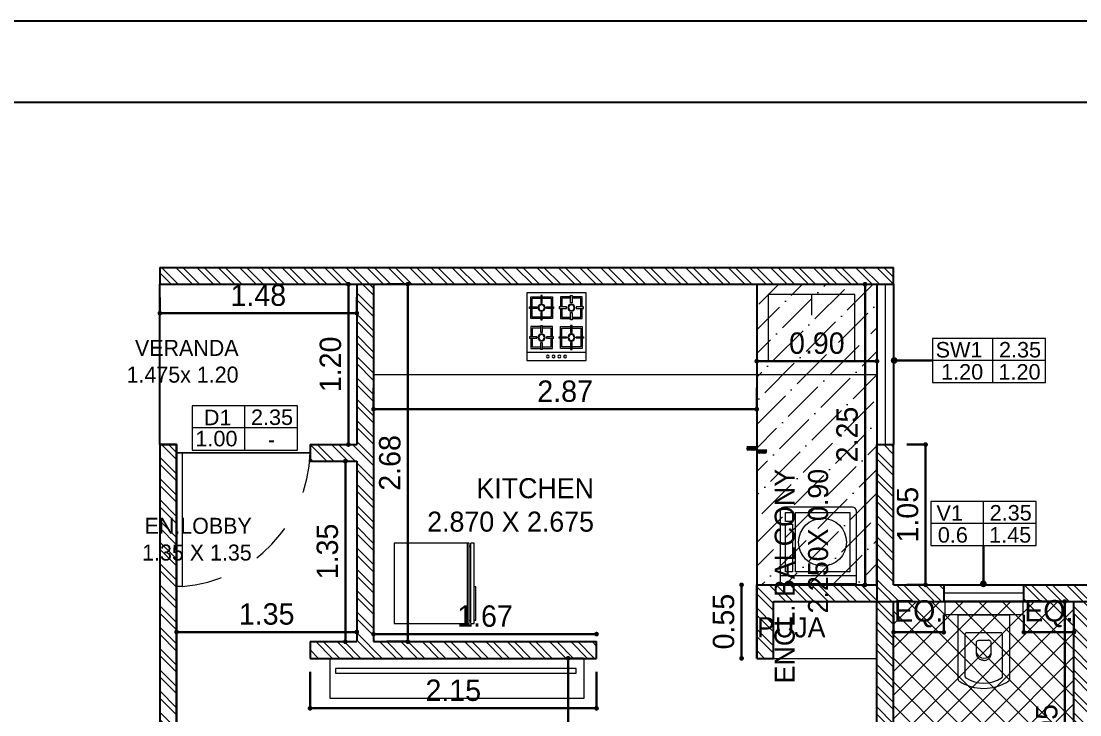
# Model space of a CAD drawing. Header units: metres. Extents: x 494 to 1845, y -666 to 1061.
# Drawn here: x 1821.77 to 1824.378, y 189.941 to 191.649 of the extents above; entities that cross this region are included whole.
import ezdxf

# ---------------------------------------------------------------- set-up
doc = ezdxf.new("R2010")
doc.units = ezdxf.units.M
doc.header["$MEASUREMENT"] = 0
doc.linetypes.add('1', pattern=[0])
doc.linetypes.add('DASHED2', pattern=[0.375, 0.25, -0.125])
doc.layers.get('Defpoints').update_dxf_attribs({"color": 12})
for name, color, linetype in [('A-AREA', 1, 'Continuous'), ('SHEET', 7, 'Continuous'), ('TILE DROP', 180, '1'), ('VDA-TEXT', 250, '1'), ('VDA-WALL BELOW', 8, 'Continuous')]:
    doc.layers.add(name, color=color, linetype=linetype)
for name, color, linetype, lineweight in [('A-Furniture', 8, 'Continuous', 13), ('A-Wall Hatch', 8, 'Continuous', 9), ('DIMENSION', 8, 'Continuous', 5), ('VDA-DOOR', 23, 'Continuous', 5), ('VDA-DW TAGS', 4, 'Continuous', 9), ('VDA-FURNITURE', 8, 'Continuous', 13), ('VDA-HATCH', 8, 'Continuous', 9), ('VDA-PLUMBING', 8, 'Continuous', 13), ('VDA-WALL', 250, 'Continuous', 25), ('VDA-WINDOW', 5, 'Continuous', 9)]:
    doc.layers.add(name, color=color, linetype=linetype, lineweight=lineweight)
doc.styles.add('arial', font='arial.ttf', dxfattribs={"height": 0.3})
doc.styles.add('RS', font='GOTHIC.TTF')
doc.dimstyles.new('SMALL-1', dxfattribs={"dimtxt": 0.16, "dimasz": 0.035, "dimexe": 0, "dimexo": 0.1, "dimgap": 0.05, "dimtad": 1, "dimzin": 0, "dimdsep": 46, "dimtxsty": 'RS', "dimblk": 'DOT', "dimcen": 2.5, "dimclrd": 256, "dimclre": 256, "dimclrt": 5, "dimadec": 0, "dimazin": 0, "dimtfac": 1, "dimtdec": 3, "dimtofl": 0, "dimtmove": 0, "dimatfit": 3, "dimfxl": 0, "dimtolj": 1, "dimtzin": 0, "dimarcsym": 0})
pattern_1 = [(135, (-4e-16, 0.375), (-0.00441942, -0.00441942), [])]

# ---------------------------------------------------------------- blocks, each defined once
blk = doc.blocks.new('zw$8B81')
at = {"layer": 'VDA-FURNITURE', "extrusion": (-2.11098e-05, -1.08635e-08, 1)}
for p, q in [((0.0125, 0.575), (0, 0.575)), ((0, 0.575), (0, 0.325)), ((0.0375, 0.6), (0.0125, 0.6)), ((0.0125, 0.6), (0.0125, 0)), ((0.0375, 0.6), (0.0375, 0)), ((0.05, 0.575), (0.0375, 0.575)), ((0.6125, 0.6), (0.05, 0.6)), ((0.05, 0.6), (0.05, 0)), ((0.0625, 0.6), (0.0625, 0)), ((0.6125, 0), (0.6125, 0.6)), ((0.0125, 0.325), (0, 0.325)), ((0.0125, 0), (0.0375, 0)), ((0.0375, 0.025), (0.05, 0.025)), ((0.05, 0), (0.6125, 0))]:
    blk.add_line(p, q, dxfattribs=at)
blk = doc.blocks.new('zw$80F')
at = {"layer": 'A-Furniture', "extrusion": (0.000170057, -4.78234e-05, 1)}
blk.add_line((0.0601, 0.4462, 0), (0.0601, 0), dxfattribs=at)
at = {"layer": 'A-Furniture', "extrusion": (0.000170057, -4.78234e-05, 1), "elevation": 0}
for points in [[(0.5062, 0), (0, 0), (0, 0.4462), (0.5062, 0.4462)], [(0.177, 0.4247), (0.1662, 0.4247), (0.1662, 0.3711), (0.177, 0.3711)], [(0.3893, 0.4247), (0.4, 0.4247), (0.4, 0.3711), (0.3893, 0.3711)], [(0.0815, 0.3293), (0.0815, 0.34), (0.1351, 0.34), (0.1351, 0.3293)], [(0.2617, 0.34), (0.2617, 0.3293), (0.2081, 0.3293), (0.2081, 0.34)], [(0.3046, 0.34), (0.3046, 0.3293), (0.3582, 0.3293), (0.3582, 0.34)], [(0.4848, 0.3293), (0.4848, 0.34), (0.4311, 0.34), (0.4311, 0.3293)], [(0.1662, 0.2445), (0.177, 0.2445), (0.177, 0.2982), (0.1662, 0.2982)], [(0.4, 0.2445), (0.3893, 0.2445), (0.3893, 0.2982), (0.4, 0.2982)], [(0.1662, 0.2016), (0.177, 0.2016), (0.177, 0.148), (0.1662, 0.148)], [(0.4, 0.2016), (0.3893, 0.2016), (0.3893, 0.148), (0.4, 0.148)], [(0.0815, 0.1169), (0.0815, 0.1062), (0.1351, 0.1062), (0.1351, 0.1169)], [(0.2617, 0.1062), (0.2617, 0.1169), (0.2081, 0.1169), (0.2081, 0.1062)], [(0.3046, 0.1062), (0.3046, 0.1169), (0.3582, 0.1169), (0.3582, 0.1062)], [(0.4848, 0.1169), (0.4848, 0.1062), (0.4311, 0.1062), (0.4311, 0.1169)], [(0.177, 0.0214), (0.1662, 0.0214), (0.1662, 0.0751), (0.177, 0.0751)], [(0.3893, 0.0214), (0.4, 0.0214), (0.4, 0.0751), (0.3893, 0.0751)]]:
    blk.add_lwpolyline(points, close=True, dxfattribs=at)
for points in [[(0.1662, 0.4161), (0.0901, 0.4161), (0.0901, 0.34)], [(0.1662, 0.4054), (0.1008, 0.4054), (0.1008, 0.34)], [(0.2531, 0.34), (0.2531, 0.4161), (0.177, 0.4161)], [(0.2424, 0.34), (0.2424, 0.4054), (0.177, 0.4054)], [(0.3132, 0.34), (0.3132, 0.4161), (0.3893, 0.4161)], [(0.3239, 0.34), (0.3239, 0.4054), (0.3893, 0.4054)], [(0.4, 0.4161), (0.4762, 0.4161), (0.4762, 0.34)], [(0.4, 0.4054), (0.4655, 0.4054), (0.4655, 0.34)], [(0.0901, 0.3293), (0.0901, 0.2531), (0.1662, 0.2531)], [(0.1008, 0.3293), (0.1008, 0.2638), (0.1662, 0.2638)], [(0.177, 0.2531), (0.2531, 0.2531), (0.2531, 0.3293)], [(0.177, 0.2638), (0.2424, 0.2638), (0.2424, 0.3293)], [(0.3893, 0.2531), (0.3132, 0.2531), (0.3132, 0.3293)], [(0.3893, 0.2638), (0.3239, 0.2638), (0.3239, 0.3293)], [(0.4762, 0.3293), (0.4762, 0.2531), (0.4, 0.2531)], [(0.4655, 0.3293), (0.4655, 0.2638), (0.4, 0.2638)], [(0.0901, 0.1169), (0.0901, 0.193), (0.1662, 0.193)], [(0.1008, 0.1169), (0.1008, 0.1823), (0.1662, 0.1823)], [(0.177, 0.193), (0.2531, 0.193), (0.2531, 0.1169)], [(0.177, 0.1823), (0.2424, 0.1823), (0.2424, 0.1169)], [(0.3893, 0.193), (0.3132, 0.193), (0.3132, 0.1169)], [(0.3893, 0.1823), (0.3239, 0.1823), (0.3239, 0.1169)], [(0.4762, 0.1169), (0.4762, 0.193), (0.4, 0.193)], [(0.4655, 0.1169), (0.4655, 0.1823), (0.4, 0.1823)], [(0.1662, 0.03), (0.0901, 0.03), (0.0901, 0.1062)], [(0.1662, 0.0408), (0.1008, 0.0408), (0.1008, 0.1062)], [(0.2531, 0.1062), (0.2531, 0.03), (0.177, 0.03)], [(0.2424, 0.1062), (0.2424, 0.0408), (0.177, 0.0408)], [(0.3132, 0.1062), (0.3132, 0.03), (0.3893, 0.03)], [(0.3239, 0.1062), (0.3239, 0.0408), (0.3893, 0.0408)], [(0.4, 0.03), (0.4762, 0.03), (0.4762, 0.1062)], [(0.4, 0.0408), (0.4655, 0.0408), (0.4655, 0.1062)]]:
    blk.add_lwpolyline(points, dxfattribs=at)
at = {"layer": 'A-Furniture', "extrusion": (0.000170057, -4.78234e-05, 1)}
for centre, radius in [((0.1716, 0.3346, 0), 0.0268), ((0.1716, 0.3346, 0), 0.0214), ((0.3947, 0.3346, 0), 0.0268), ((0.3947, 0.3346, 0), 0.0214), ((0.03, 0.2874, 0), 0.0107), ((0.03, 0.2445, 0), 0.0107), ((0.03, 0.2016, 0), 0.0107), ((0.03, 0.1587, 0), 0.0107), ((0.1716, 0.1115, 0), 0.0268), ((0.1716, 0.1115, 0), 0.0214), ((0.3947, 0.1115, 0), 0.0268), ((0.3947, 0.1115, 0), 0.0214)]:
    blk.add_circle(centre, radius, dxfattribs=at)
blk = doc.blocks.new('zw$9BC4')
at = {"layer": 'VDA-FURNITURE'}
blk.add_line((0.325, 0), (0.325, 0.1544), dxfattribs=at)
blk.add_lwpolyline([(0, 0), (0.65, 0), (0.65, 0.5), (0, 0.5)], close=True, dxfattribs=at)
blk = doc.blocks.new('zw$ECD3')
at = {"layer": 'A-Furniture'}
for p, q in [((0.5415, 0.5715), (0, 0.5715)), ((0, 0.5715), (0, 0)), ((0.0601, 0.5715), (0.0601, 0)), ((0.0885, 0.477), (0.0885, 0.5297)), ((0.0885, 0.5297), (0.4433, 0.5297)), ((0.4433, 0.477), (0.0885, 0.477)), ((0.4433, 0.5297), (0.4433, 0.477)), ((0.4643, 0.477), (0.4643, 0.5297)), ((0.4643, 0.5297), (0.5317, 0.5297)), ((0.5317, 0.477), (0.4643, 0.477)), ((0.5317, 0.5297), (0.5317, 0.477)), ((0.5715, 0.03), (0.5715, 0.5415)), ((0.0885, 0.0477), (0.0885, 0.4556)), ((0.0885, 0.4556), (0.5317, 0.4556)), ((0.5317, 0.4556), (0.5317, 0.0477)), ((0, 0), (0.5415, 0)), ((0.5317, 0.0477), (0.0885, 0.0477))]:
    blk.add_line(p, q, dxfattribs=at)
blk.add_circle((0.3094, 0.2534), 0.1793, dxfattribs=at)
for centre, start, end in [((0.5415, 0.5415), 0, 90), ((0.5415, 0.03), 270, 360)]:
    blk.add_arc(centre, 0.03, start, end, dxfattribs=at)
blk = doc.blocks.new('zw$2702')
at = {"layer": 'VDA-FURNITURE'}
for p, q in [((0.55, 0), (0.55, 0.585)), ((0.65, 0.585), (0.55, 0.585)), ((0.65, 0), (0.65, 0.585)), ((0.0663, 0.485), (0.55, 0.485)), ((0.55, 0.485), (0.55, 0.1)), ((0.0885, 0.4325), (0.406, 0.4325)), ((0.418, 0.4205), (0.418, 0.1645)), ((0.2143, 0.3142), (0.2166, 0.3193)), ((0.2166, 0.3193), (0.2196, 0.3244)), ((0.2196, 0.3244), (0.2234, 0.3294)), ((0.2234, 0.3294), (0.2281, 0.334)), ((0.2281, 0.334), (0.2337, 0.3382)), ((0.2337, 0.3382), (0.2404, 0.3417)), ((0.2404, 0.3417), (0.2482, 0.3444)), ((0.2482, 0.3444), (0.2572, 0.3461)), ((0.2572, 0.3461), (0.2675, 0.3468)), ((0.2675, 0.3468), (0.278, 0.3468)), ((0.278, 0.3468), (0.2875, 0.3468)), ((0.2875, 0.3468), (0.2959, 0.3468)), ((0.2959, 0.3468), (0.3035, 0.3468)), ((0.3035, 0.3468), (0.3101, 0.3468)), ((0.3101, 0.3468), (0.3159, 0.3468)), ((0.3159, 0.3468), (0.3209, 0.3468)), ((0.3209, 0.3468), (0.3252, 0.3468)), ((0.3252, 0.3468), (0.3288, 0.3469)), ((0.3288, 0.3469), (0.3318, 0.3469)), ((0.3318, 0.3469), (0.3341, 0.3469)), ((0.3341, 0.3469), (0.336, 0.3469)), ((0.336, 0.3469), (0.3382, 0.3469)), ((0.3382, 0.3469), (0.3388, 0.3469)), ((0.3388, 0.3469), (0.3398, 0.3471)), ((0.3398, 0.3471), (0.3422, 0.3472)), ((0.3422, 0.3472), (0.3456, 0.347)), ((0.3456, 0.347), (0.3496, 0.346)), ((0.3496, 0.346), (0.3535, 0.3437)), ((0.3535, 0.3437), (0.3569, 0.3399)), ((0.3569, 0.3399), (0.3583, 0.3372)), ((0.3583, 0.3372), (0.3594, 0.3339)), ((0.3594, 0.3339), (0.3601, 0.3301)), ((0.3601, 0.3301), (0.3603, 0.3256)), ((0.3603, 0.3262), (0.3603, 0.2588)), ((0.2097, 0.2925), (0.2098, 0.2942)), ((0.2097, 0.2918), (0.2097, 0.2925)), ((0.2097, 0.2916), (0.2097, 0.291)), ((0.2097, 0.291), (0.2098, 0.2893)), ((0.2098, 0.2942), (0.21, 0.2969)), ((0.2098, 0.2893), (0.21, 0.2866)), ((0.21, 0.2969), (0.2105, 0.3004)), ((0.21, 0.2866), (0.2105, 0.2831)), ((0.2105, 0.3004), (0.2113, 0.3046)), ((0.2105, 0.2831), (0.2113, 0.2789)), ((0.2113, 0.3046), (0.2125, 0.3092)), ((0.2113, 0.2789), (0.2125, 0.2743)), ((0.2125, 0.3092), (0.2143, 0.3142)), ((0.2125, 0.2743), (0.2143, 0.2693)), ((0.2143, 0.2693), (0.2166, 0.2642)), ((0.2166, 0.2642), (0.2196, 0.2591)), ((0.2196, 0.2591), (0.2234, 0.2541)), ((0.2234, 0.2541), (0.2281, 0.2495)), ((0.2281, 0.2495), (0.2337, 0.2453)), ((0.2337, 0.2453), (0.2404, 0.2418)), ((0.2404, 0.2418), (0.2482, 0.2391)), ((0.2482, 0.2391), (0.2572, 0.2373)), ((0.3499, 0.239), (0.3537, 0.2415)), ((0.3537, 0.2415), (0.3571, 0.2455)), ((0.3571, 0.2455), (0.3584, 0.2481)), ((0.3584, 0.2481), (0.3595, 0.2511)), ((0.3595, 0.2511), (0.3601, 0.2547)), ((0.3601, 0.2547), (0.3603, 0.2588)), ((0.2572, 0.2373), (0.2675, 0.2367)), ((0.2675, 0.2367), (0.278, 0.2367)), ((0.278, 0.2367), (0.2875, 0.2367)), ((0.2875, 0.2367), (0.296, 0.2367)), ((0.296, 0.2367), (0.3035, 0.2367)), ((0.3035, 0.2367), (0.3102, 0.2367)), ((0.3102, 0.2367), (0.3161, 0.2367)), ((0.3161, 0.2367), (0.3211, 0.2367)), ((0.3211, 0.2367), (0.3254, 0.2367)), ((0.3254, 0.2367), (0.3291, 0.2367)), ((0.3291, 0.2367), (0.3321, 0.2367)), ((0.3321, 0.2367), (0.3344, 0.2368)), ((0.3344, 0.2368), (0.3363, 0.2368)), ((0.3363, 0.2368), (0.3386, 0.2368)), ((0.3386, 0.2368), (0.3392, 0.2368)), ((0.3392, 0.2368), (0.3402, 0.2367)), ((0.3402, 0.2367), (0.3426, 0.2369)), ((0.55, 0.1), (0.0663, 0.1)), ((0.0885, 0.1525), (0.406, 0.1525)), ((0.65, 0), (0.55, 0))]:
    blk.add_line(p, q, dxfattribs=at)
for centre, radius, start, end in [((0.3393, 0.2925), 0.3393, 146.53147, 213.46853), ((0.0663, 0.473), 0.012, 90, 146.53147), ((0.2879, 0.2925), 0.2489, 147.45679, 212.54321), ((0.0885, 0.4205), 0.012, 90, 150.49067), ((0.406, 0.4205), 0.012, 0, 90), ((0.285, 0.2913), 0.0588, 109.85833, 247.31919), ((0.3341, 0.2803), 0.0442, 281.08149, 290.92542), ((0.0885, 0.1645), 0.012, 209.50933, 270), ((0.406, 0.1645), 0.012, 270, 0), ((0.0663, 0.112), 0.012, 213.46853, 270)]:
    blk.add_arc(centre, radius, start, end, dxfattribs=at)
blk = doc.blocks.new('zw$F1DC')
at = {"layer": 'VDA-DOOR'}
for p, q in [((0, 0), (0, 0.9)), ((0, 0.038), (0.9, 0.038)), ((0, 0), (0.9, 0)), ((0.9, 0.038), (0.9, 0))]:
    blk.add_line(p, q, dxfattribs=at).dxf.unprotected_set("ltscale", 0)
at = {"layer": 'VDA-DOOR', "linetype": 'DASHED2', "ltscale": 0.3}
blk.add_arc((-0.0283, -0.0304), 0.9308, 4.21275, 88.25632, dxfattribs=at)
blk = doc.blocks.new('zw$AB1F')
at = {"layer": 'VDA-DOOR', "xscale": 1.111111111003124, "yscale": 1.111111111003124, "zscale": 1.111111111003124, "rotation": 90.00000000080222}
blk.add_blockref('zw$F1DC', (1, 0), dxfattribs=at)
blk = doc.blocks.new('_Dot')
at = {"color": 0, "linetype": 'ByBlock', "lineweight": -2}
blk.add_line((-0.5, 0), (-1, 0), dxfattribs=at)
at = {"color": 0, "linetype": 'ByBlock', "const_width": 0.5}
blk.add_lwpolyline([(-0.25, 0, 1), (0.25, 0, 1)], format="xyb", close=True, dxfattribs=at)
blk = doc.blocks.new('*D1116')
at = {"layer": 'Defpoints', "color": 0, "transparency": 16777216}
for p in [(-5.433, 5.25), (-5.37, 5.25), (-5.37, 4.05)]:
    blk.add_point(p, dxfattribs=at)
at = {"layer": 'DIMENSION', "lineweight": -2, "transparency": 16777216}
for p, q in [((-5.433, 5.25), (-5.433, 5.25)), ((-5.433, 4.085), (-5.433, 5.215)), ((-5.433, 4.05), (-5.433, 4.05))]:
    blk.add_line(p, q, dxfattribs=at)
at = {"layer": 'DIMENSION', "lineweight": -2, "transparency": 16777216, "xscale": 0.035, "yscale": 0.035, "zscale": 0.035}
for p, rotation in [((-5.433, 5.25), 90), ((-5.433, 4.05), 270)]:
    blk.add_blockref('_Dot', p, dxfattribs=dict(at, rotation=rotation))
at = {"layer": 'DIMENSION', "color": 5, "transparency": 16777216, "insert": (-5.567, 4.65), "char_height": 0.16, "attachment_point": 5, "rotation": 90, "style": 'RS'}
blk.add_mtext('\\A1;1.20', dxfattribs=at)
blk = doc.blocks.new('*D1117')
at = {"layer": 'Defpoints', "color": 0, "transparency": 16777216}
for p in [(-6.845, 5.25), (-5.37, 5.25), (-5.37, 5.0327)]:
    blk.add_point(p, dxfattribs=at)
at = {"layer": 'DIMENSION', "lineweight": -2, "transparency": 16777216}
for p, q in [((-6.845, 5.15), (-6.845, 5.0327)), ((-5.37, 5.15), (-5.37, 5.0327)), ((-6.81, 5.0327), (-5.405, 5.0327))]:
    blk.add_line(p, q, dxfattribs=at)
at = {"layer": 'DIMENSION', "lineweight": -2, "transparency": 16777216, "xscale": 0.035, "yscale": 0.035, "zscale": 0.035, "rotation": 180}
blk.add_blockref('_Dot', (-6.845, 5.0327), dxfattribs=at)
at = {"layer": 'DIMENSION', "lineweight": -2, "transparency": 16777216, "xscale": 0.035, "yscale": 0.035, "zscale": 0.035}
blk.add_blockref('_Dot', (-5.37, 5.0327), dxfattribs=at)
at = {"layer": 'DIMENSION', "color": 5, "transparency": 16777216, "insert": (-6.1075, 5.1667), "char_height": 0.16, "attachment_point": 5, "style": 'RS'}
blk.add_mtext('\\A1;1.48', dxfattribs=at)
blk = doc.blocks.new('*D1118')
at = {"layer": 'Defpoints', "color": 0, "transparency": 16777216}
for p in [(-5.37, 3.925), (-5.456, 2.575), (-5.37, 2.575)]:
    blk.add_point(p, dxfattribs=at)
at = {"layer": 'DIMENSION', "lineweight": -2, "transparency": 16777216}
for p, q in [((-5.456, 3.925), (-5.456, 3.925)), ((-5.456, 3.89), (-5.456, 2.61)), ((-5.456, 2.575), (-5.456, 2.575))]:
    blk.add_line(p, q, dxfattribs=at)
at = {"layer": 'DIMENSION', "lineweight": -2, "transparency": 16777216, "xscale": 0.035, "yscale": 0.035, "zscale": 0.035}
for p, rotation in [((-5.456, 3.925), 90), ((-5.456, 2.575), 270)]:
    blk.add_blockref('_Dot', p, dxfattribs=dict(at, rotation=rotation))
at = {"layer": 'DIMENSION', "color": 5, "transparency": 16777216, "insert": (-5.5901, 3.25), "char_height": 0.16, "attachment_point": 5, "rotation": 90, "style": 'RS'}
blk.add_mtext('\\A1;1.35', dxfattribs=at)
blk = doc.blocks.new('*D1119')
at = {"layer": 'Defpoints', "color": 0, "transparency": 16777216}
for p in [(-6.72, 2.6472), (-6.72, 2.575), (-5.37, 2.575)]:
    blk.add_point(p, dxfattribs=at)
at = {"layer": 'DIMENSION', "lineweight": -2, "transparency": 16777216}
for p, q in [((-6.72, 2.6472), (-6.72, 2.6472)), ((-5.405, 2.6472), (-6.685, 2.6472)), ((-5.37, 2.6472), (-5.37, 2.6472))]:
    blk.add_line(p, q, dxfattribs=at)
at = {"layer": 'DIMENSION', "lineweight": -2, "transparency": 16777216, "xscale": 0.035, "yscale": 0.035, "zscale": 0.035, "rotation": 180}
blk.add_blockref('_Dot', (-6.72, 2.6472), dxfattribs=at)
at = {"layer": 'DIMENSION', "lineweight": -2, "transparency": 16777216, "xscale": 0.035, "yscale": 0.035, "zscale": 0.035}
blk.add_blockref('_Dot', (-5.37, 2.6472), dxfattribs=at)
at = {"layer": 'DIMENSION', "color": 5, "transparency": 16777216, "insert": (-6.045, 2.7812), "char_height": 0.16, "attachment_point": 5, "style": 'RS'}
blk.add_mtext('\\A1;1.35', dxfattribs=at)
blk = doc.blocks.new('*D1120')
at = {"layer": 'Defpoints', "color": 0, "transparency": 16777216}
for p in [(-3.575, 2.6315), (-5.245, 2.575), (-3.575, 2.575)]:
    blk.add_point(p, dxfattribs=at)
at = {"layer": 'DIMENSION', "lineweight": -2, "transparency": 16777216}
for p, q in [((-5.245, 2.6315), (-5.245, 2.6315)), ((-5.21, 2.6315), (-3.61, 2.6315)), ((-3.575, 2.6315), (-3.575, 2.6315))]:
    blk.add_line(p, q, dxfattribs=at)
at = {"layer": 'DIMENSION', "lineweight": -2, "transparency": 16777216, "xscale": 0.035, "yscale": 0.035, "zscale": 0.035, "rotation": 180}
blk.add_blockref('_Dot', (-5.245, 2.6315), dxfattribs=at)
at = {"layer": 'DIMENSION', "lineweight": -2, "transparency": 16777216, "xscale": 0.035, "yscale": 0.035, "zscale": 0.035}
blk.add_blockref('_Dot', (-3.575, 2.6315), dxfattribs=at)
at = {"layer": 'DIMENSION', "color": 5, "transparency": 16777216, "insert": (-4.41, 2.7655), "char_height": 0.16, "attachment_point": 5, "style": 'RS'}
blk.add_mtext('\\A1;1.67', dxfattribs=at)
blk = doc.blocks.new('*D1121')
at = {"layer": 'Defpoints', "color": 0, "transparency": 16777216}
for p in [(-5.245, 5.25), (-4.9884, 5.25), (-5.245, 2.575)]:
    blk.add_point(p, dxfattribs=at)
at = {"layer": 'DIMENSION', "lineweight": -2, "transparency": 16777216}
for p, q in [((-5.145, 5.25), (-4.9884, 5.25)), ((-4.9884, 2.61), (-4.9884, 5.215)), ((-5.145, 2.575), (-4.9884, 2.575))]:
    blk.add_line(p, q, dxfattribs=at)
at = {"layer": 'DIMENSION', "lineweight": -2, "transparency": 16777216, "xscale": 0.035, "yscale": 0.035, "zscale": 0.035}
for p, rotation in [((-4.9884, 5.25), 90), ((-4.9884, 2.575), 270)]:
    blk.add_blockref('_Dot', p, dxfattribs=dict(at, rotation=rotation))
at = {"layer": 'DIMENSION', "color": 5, "transparency": 16777216, "insert": (-5.1225, 3.9125), "char_height": 0.16, "attachment_point": 5, "rotation": 90, "style": 'RS'}
blk.add_mtext('\\A1;2.68', dxfattribs=at)
blk = doc.blocks.new('*D1122')
at = {"layer": 'Defpoints', "color": 0, "transparency": 16777216}
for p in [(-5.245, 4.575), (-2.375, 4.575), (-2.375, 4.3144)]:
    blk.add_point(p, dxfattribs=at)
at = {"layer": 'DIMENSION', "lineweight": -2, "transparency": 16777216}
for p, q in [((-5.245, 4.475), (-5.245, 4.3144)), ((-2.375, 4.475), (-2.375, 4.3144)), ((-5.21, 4.3144), (-2.41, 4.3144))]:
    blk.add_line(p, q, dxfattribs=at)
at = {"layer": 'DIMENSION', "lineweight": -2, "transparency": 16777216, "xscale": 0.035, "yscale": 0.035, "zscale": 0.035, "rotation": 180}
blk.add_blockref('_Dot', (-5.245, 4.3144), dxfattribs=at)
at = {"layer": 'DIMENSION', "lineweight": -2, "transparency": 16777216, "xscale": 0.035, "yscale": 0.035, "zscale": 0.035}
blk.add_blockref('_Dot', (-2.375, 4.3144), dxfattribs=at)
at = {"layer": 'DIMENSION', "color": 5, "transparency": 16777216, "insert": (-3.81, 4.4484), "char_height": 0.16, "attachment_point": 5, "style": 'RS'}
blk.add_mtext('\\A1;2.87', dxfattribs=at)
blk = doc.blocks.new('*D1123')
at = {"layer": 'Defpoints', "color": 0, "transparency": 16777216}
for p in [(-1.475, 4.6737), (-2.375, 4.575), (-1.475, 4.575)]:
    blk.add_point(p, dxfattribs=at)
at = {"layer": 'DIMENSION', "lineweight": -2, "transparency": 16777216}
for p, q in [((-2.375, 4.6737), (-2.375, 4.6737)), ((-2.34, 4.6737), (-1.51, 4.6737)), ((-1.475, 4.6737), (-1.475, 4.6737))]:
    blk.add_line(p, q, dxfattribs=at)
at = {"layer": 'DIMENSION', "lineweight": -2, "transparency": 16777216, "xscale": 0.035, "yscale": 0.035, "zscale": 0.035, "rotation": 180}
blk.add_blockref('_Dot', (-2.375, 4.6737), dxfattribs=at)
at = {"layer": 'DIMENSION', "lineweight": -2, "transparency": 16777216, "xscale": 0.035, "yscale": 0.035, "zscale": 0.035}
blk.add_blockref('_Dot', (-1.475, 4.6737), dxfattribs=at)
at = {"layer": 'DIMENSION', "color": 5, "transparency": 16777216, "insert": (-1.925, 4.8077), "char_height": 0.16, "attachment_point": 5, "style": 'RS'}
blk.add_mtext('\\A1;0.90', dxfattribs=at)
blk = doc.blocks.new('*D1124')
at = {"layer": 'Defpoints', "color": 0, "transparency": 16777216}
for p in [(-1.35, 4.05), (-1.1108, 4.05), (-1.35, 3)]:
    blk.add_point(p, dxfattribs=at)
at = {"layer": 'DIMENSION', "lineweight": -2, "transparency": 16777216}
for p, q in [((-1.25, 4.05), (-1.1108, 4.05)), ((-1.1108, 3.035), (-1.1108, 4.015)), ((-1.25, 3), (-1.1108, 3))]:
    blk.add_line(p, q, dxfattribs=at)
at = {"layer": 'DIMENSION', "lineweight": -2, "transparency": 16777216, "xscale": 0.035, "yscale": 0.035, "zscale": 0.035}
for p, rotation in [((-1.1108, 4.05), 90), ((-1.1108, 3), 270)]:
    blk.add_blockref('_Dot', p, dxfattribs=dict(at, rotation=rotation))
at = {"layer": 'DIMENSION', "color": 5, "transparency": 16777216, "insert": (-1.2448, 3.525), "char_height": 0.16, "attachment_point": 5, "rotation": 90, "style": 'RS'}
blk.add_mtext('\\A1;1.05', dxfattribs=at)
blk = doc.blocks.new('*D1125')
at = {"layer": 'Defpoints', "color": 0, "transparency": 16777216}
for p in [(-1.5642, 5.25), (-1.475, 5.25), (-1.475, 3)]:
    blk.add_point(p, dxfattribs=at)
at = {"layer": 'DIMENSION', "lineweight": -2, "transparency": 16777216}
for p, q in [((-1.5642, 5.25), (-1.5642, 5.25)), ((-1.5642, 3.035), (-1.5642, 5.215)), ((-1.5642, 3), (-1.5642, 3))]:
    blk.add_line(p, q, dxfattribs=at)
at = {"layer": 'DIMENSION', "lineweight": -2, "transparency": 16777216, "xscale": 0.035, "yscale": 0.035, "zscale": 0.035}
for p, rotation in [((-1.5642, 5.25), 90), ((-1.5642, 3), 270)]:
    blk.add_blockref('_Dot', p, dxfattribs=dict(at, rotation=rotation))
at = {"layer": 'DIMENSION', "color": 5, "transparency": 16777216, "insert": (-1.6982, 4.125), "char_height": 0.16, "attachment_point": 5, "rotation": 90, "style": 'RS'}
blk.add_mtext('\\A1;2.25', dxfattribs=at)
blk = doc.blocks.new('*D1126')
at = {"layer": 'Defpoints', "color": 0, "transparency": 16777216}
for p in [(-2.375, 3), (-2.4888, 2.45), (-2.375, 2.45)]:
    blk.add_point(p, dxfattribs=at)
at = {"layer": 'DIMENSION', "lineweight": -2, "transparency": 16777216}
for p, q in [((-2.475, 3), (-2.4888, 3)), ((-2.4888, 2.965), (-2.4888, 2.485)), ((-2.475, 2.45), (-2.4888, 2.45))]:
    blk.add_line(p, q, dxfattribs=at)
at = {"layer": 'DIMENSION', "lineweight": -2, "transparency": 16777216, "xscale": 0.035, "yscale": 0.035, "zscale": 0.035}
for p, rotation in [((-2.4888, 3), 90), ((-2.4888, 2.45), 270)]:
    blk.add_blockref('_Dot', p, dxfattribs=dict(at, rotation=rotation))
at = {"layer": 'DIMENSION', "color": 5, "transparency": 16777216, "insert": (-2.6228, 2.725), "char_height": 0.16, "attachment_point": 5, "rotation": 90, "style": 'RS'}
blk.add_mtext('\\A1;0.55', dxfattribs=at)
blk = doc.blocks.new('*D1127')
at = {"layer": 'Defpoints', "color": 0, "transparency": 16777216}
for p in [(-5.72, 2.45), (-3.575, 2.45), (-3.575, 2.0763)]:
    blk.add_point(p, dxfattribs=at)
at = {"layer": 'DIMENSION', "lineweight": -2, "transparency": 16777216}
for p, q in [((-5.72, 2.35), (-5.72, 2.0763)), ((-3.575, 2.35), (-3.575, 2.0763)), ((-5.685, 2.0763), (-3.61, 2.0763))]:
    blk.add_line(p, q, dxfattribs=at)
at = {"layer": 'DIMENSION', "lineweight": -2, "transparency": 16777216, "xscale": 0.035, "yscale": 0.035, "zscale": 0.035, "rotation": 180}
blk.add_blockref('_Dot', (-5.72, 2.0763), dxfattribs=at)
at = {"layer": 'DIMENSION', "lineweight": -2, "transparency": 16777216, "xscale": 0.035, "yscale": 0.035, "zscale": 0.035}
blk.add_blockref('_Dot', (-3.575, 2.0763), dxfattribs=at)
at = {"layer": 'DIMENSION', "color": 5, "transparency": 16777216, "insert": (-4.6475, 2.2103), "char_height": 0.16, "attachment_point": 5, "style": 'RS'}
blk.add_mtext('\\A1;2.15', dxfattribs=at)
blk = doc.blocks.new('*D1128')
at = {"layer": 'Defpoints', "color": 0, "transparency": 16777216}
for p in [(-3.575, 2.45), (-3.7875, -0.9), (-3.575, -0.9)]:
    blk.add_point(p, dxfattribs=at)
at = {"layer": 'DIMENSION', "lineweight": -2, "transparency": 16777216}
for p, q in [((-3.675, 2.45), (-3.7875, 2.45)), ((-3.7875, 2.415), (-3.7875, -0.865)), ((-3.675, -0.9), (-3.7875, -0.9))]:
    blk.add_line(p, q, dxfattribs=at)
at = {"layer": 'DIMENSION', "lineweight": -2, "transparency": 16777216, "xscale": 0.035, "yscale": 0.035, "zscale": 0.035}
for p, rotation in [((-3.7875, 2.45), 90), ((-3.7875, -0.9), 270)]:
    blk.add_blockref('_Dot', p, dxfattribs=dict(at, rotation=rotation))
at = {"layer": 'DIMENSION', "color": 5, "transparency": 16777216, "insert": (-3.9215, 0.775), "char_height": 0.16, "attachment_point": 5, "rotation": 90, "style": 'RS'}
blk.add_mtext('\\A1;3.35', dxfattribs=at)
blk = doc.blocks.new('*D1131')
at = {"layer": 'Defpoints', "color": 0, "transparency": 16777216}
for p in [(-0.375, 2.875), (0, 2.875), (0, 2.646)]:
    blk.add_point(p, dxfattribs=at)
at = {"layer": 'DIMENSION', "lineweight": -2, "transparency": 16777216}
for p, q in [((-0.375, 2.775), (-0.375, 2.646)), ((0, 2.775), (0, 2.646)), ((-0.34, 2.646), (-0.035, 2.646))]:
    blk.add_line(p, q, dxfattribs=at)
at = {"layer": 'DIMENSION', "lineweight": -2, "transparency": 16777216, "xscale": 0.035, "yscale": 0.035, "zscale": 0.035, "rotation": 180}
blk.add_blockref('_Dot', (-0.375, 2.646), dxfattribs=at)
at = {"layer": 'DIMENSION', "lineweight": -2, "transparency": 16777216, "xscale": 0.035, "yscale": 0.035, "zscale": 0.035}
blk.add_blockref('_Dot', (0, 2.646), dxfattribs=at)
at = {"layer": 'DIMENSION', "color": 5, "transparency": 16777216, "insert": (-0.1875, 2.7843), "char_height": 0.16, "attachment_point": 5, "style": 'RS'}
blk.add_mtext('\\A1;EQ.', dxfattribs=at)
blk = doc.blocks.new('*D1132')
at = {"layer": 'Defpoints', "color": 0, "transparency": 16777216}
for p in [(-1.35, 2.875), (-0.975, 2.875), (-0.975, 2.6452)]:
    blk.add_point(p, dxfattribs=at)
at = {"layer": 'DIMENSION', "lineweight": -2, "transparency": 16777216}
for p, q in [((-1.35, 2.775), (-1.35, 2.6452)), ((-0.975, 2.775), (-0.975, 2.6452)), ((-1.315, 2.6452), (-1.01, 2.6452))]:
    blk.add_line(p, q, dxfattribs=at)
at = {"layer": 'DIMENSION', "lineweight": -2, "transparency": 16777216, "xscale": 0.035, "yscale": 0.035, "zscale": 0.035, "rotation": 180}
blk.add_blockref('_Dot', (-1.35, 2.6452), dxfattribs=at)
at = {"layer": 'DIMENSION', "lineweight": -2, "transparency": 16777216, "xscale": 0.035, "yscale": 0.035, "zscale": 0.035}
blk.add_blockref('_Dot', (-0.975, 2.6452), dxfattribs=at)
at = {"layer": 'DIMENSION', "color": 5, "transparency": 16777216, "insert": (-1.1625, 2.7836), "char_height": 0.16, "attachment_point": 5, "style": 'RS'}
blk.add_mtext('\\A1;EQ.', dxfattribs=at)
blk = doc.blocks.new('*D1133')
at = {"layer": 'Defpoints', "color": 0, "transparency": 16777216}
for p in [(-1.35, 2.875), (-0.0687, 2.875), (-1.35, 0.925)]:
    blk.add_point(p, dxfattribs=at)
at = {"layer": 'DIMENSION', "lineweight": -2, "transparency": 16777216}
for p, q in [((-0.3687, 2.875), (-0.0687, 2.875)), ((-0.0687, 0.96), (-0.0687, 2.84)), ((-0.3687, 0.925), (-0.0687, 0.925))]:
    blk.add_line(p, q, dxfattribs=at)
at = {"layer": 'DIMENSION', "lineweight": -2, "transparency": 16777216, "xscale": 0.035, "yscale": 0.035, "zscale": 0.035}
for p, rotation in [((-0.0687, 2.875), 90), ((-0.0687, 0.925), 270)]:
    blk.add_blockref('_Dot', p, dxfattribs=dict(at, rotation=rotation))
at = {"layer": 'DIMENSION', "color": 5, "transparency": 16777216, "insert": (-0.2027, 1.9), "char_height": 0.16, "attachment_point": 5, "rotation": 90, "style": 'RS'}
blk.add_mtext('\\A1;1.95', dxfattribs=at)
blk = doc.blocks.new('SW1 F')
at = {"layer": 'VDA-DW TAGS'}
for p, q in [((1527.3697, 323.1432), (1527.3697, 323.474)), ((1527.7645, 323.3086), (1526.9172, 323.3086))]:
    blk.add_line(p, q, dxfattribs=at)
blk.add_lwpolyline([(1527.7645, 323.474), (1526.9172, 323.474), (1526.9172, 323.1432), (1527.7645, 323.1432)], close=True, dxfattribs=at)
at = {"layer": 'VDA-DW TAGS', "char_height": 0.11598, "attachment_point": 8, "style": 'arial'}
for s, insert, width in [('SW1', (1527.1174, 323.3293), 0.282293), ('2.35', (1527.5739, 323.3293), 0.282293), ('1.20', (1527.1405, 323.1638), 0.27584), ('1.20', (1527.57, 323.1638), 0.366174)]:
    blk.add_mtext(s, dxfattribs=dict(at, insert=insert, width=width))
blk = doc.blocks.new('V1')
at = {"layer": 'VDA-DW TAGS'}
for p, q in [((1525.346, 322.8255), (1525.346, 323.1564)), ((1525.7407, 322.9909), (1524.951, 322.9909))]:
    blk.add_line(p, q, dxfattribs=at)
blk.add_lwpolyline([(1525.7407, 323.1564), (1524.951, 323.1564), (1524.951, 322.8255), (1525.7407, 322.8255)], close=True, dxfattribs=at)
at = {"layer": 'VDA-DW TAGS', "char_height": 0.11598, "attachment_point": 8, "style": 'arial'}
for s, insert, width in [('V1', (1525.0936, 323.0116), 0.282293), ('2.35', (1525.5501, 323.0116), 0.282293), ('0.6', (1525.1168, 322.8462), 0.27584), ('1.45', (1525.5462, 322.8462), 0.366174)]:
    blk.add_mtext(s, dxfattribs=dict(at, insert=insert, width=width))
blk = doc.blocks.new('D1 F')
at = {"layer": 'VDA-DW TAGS'}
for p, q in [((1532.2995, 322.9946), (1532.2995, 323.3255)), ((1532.6942, 323.1601), (1531.9045, 323.1601))]:
    blk.add_line(p, q, dxfattribs=at)
blk.add_lwpolyline([(1532.6942, 323.3255), (1531.9045, 323.3255), (1531.9045, 322.9946), (1532.6942, 322.9946)], close=True, dxfattribs=at)
at = {"layer": 'VDA-DW TAGS', "attachment_point": 8, "style": 'arial'}
for s, insert, char_height, width in [('2.35', (1532.5036, 323.1807), 0.11598, 0.282293), ('D1', (1532.0968, 323.1807), 0.11598, 0.282293), ('1.00', (1532.0873, 323.0209), 0.11598, 0.27584), ('-', (1532.4997, 323.0153), 0.116, 0.366174)]:
    blk.add_mtext(s, dxfattribs=dict(at, insert=insert, char_height=char_height, width=width))
blk = doc.blocks.new('TT-level diff-flat-14')
at = {"layer": 'TILE DROP'}
h = blk.add_hatch(dxfattribs=at)
h.set_pattern_fill('ANSI31', color=256, scale=0.05, angle=90, style=0)
h.set_pattern_definition(pattern_1)
h.paths.add_polyline_path([(-0.075, 0.025), (-0.075, 0), (0, 0), (0, 0.025)])
h = blk.add_hatch(dxfattribs=at)
h.set_pattern_fill('ANSI31', color=256, scale=0.05, angle=90, style=0)
h.set_pattern_definition(pattern_1)
h.paths.add_polyline_path([(0, 0), (0, -0.025), (0.075, -0.025), (0.075, 0)])
for points in [[(0, 0), (-0.075, 0)], [(0.075, -0.025), (0, -0.025), (0, 0), (-0.075, 0)]]:
    blk.add_lwpolyline(points, dxfattribs=at)
blk = doc.blocks.new('SDFDSFD')
at = {"layer": 'A-Wall Hatch', "ltscale": 0.1}
h = blk.add_hatch(dxfattribs=at)
h.set_pattern_fill('ANSI32', color=256, scale=0.3, angle=270)
h.set_pattern_definition([(315, (-5.7694, -2.32693), (0.0795495, 0.0795495), []), (315, (-5.7694, -2.37996), (0.0795495, 0.0795495), [])])
h.paths.add_polyline_path([(-3.575, 2.575), (-5.245, 2.575), (-5.245, 5.25), (-1.35, 5.25), (-1.35, 5.375), (-6.845, 5.375), (-6.845, 5.25), (-5.37, 5.25), (-5.37, 4.05), (-5.72, 4.05), (-5.72, 3.925), (-5.37, 3.925), (-5.37, 2.575), (-5.72, 2.575), (-5.72, 2.45), (-3.575, 2.45)])
h.paths.add_polyline_path([(-7.72, -2.95), (-7.72, -0.9), (-6.845, -0.9), (-6.845, 4.05), (-6.72, 4.05), (-6.72, -0.9), (-6.45, -0.9), (-6.45, -1.025), (-7.595, -1.025), (-7.595, -2.95)])
h.paths.add_polyline_path([(-2.375, -0.9), (-4.65, -0.9), (-4.65, -4.5), (-4.525, -4.5), (-4.525, -1.025), (-2.375, -1.025)])
h.paths.add_polyline_path([(-0.975, 2.9999), (-0.9809, 2.9999), (-1.35, 3), (-1.35, 4.05), (-1.475, 4.05), (-1.475, 3), (-2.375, 3), (-2.375, 2.45), (-2.25, 2.45), (-2.25, 2.875), (-1.475, 2.875), (-1.475, 0), (-1.35, 0), (-1.35, 0.8), (-0.625, 0.8), (-0.625, 0.925), (-1.35, 0.925), (-1.35, 2.875), (-0.975, 2.875)])
h.paths.add_polyline_path([(2.675, 3), (1.025, 3), (1.025, 4.35), (1.975, 4.35), (1.975, 4.4749), (0.9, 4.475), (0.9, 3), (-0.375, 3), (-0.375, 2.875), (2.675, 2.875)])
h.paths.add_polyline_path([(-0.625, -1.925), (-1.35, -1.925), (-1.35, -1.025), (-0.9, -1.025), (-0.9, -0.9), (-1.475, -0.9), (-1.475, -4.5), (-0.975, -4.5), (-0.975, -4.3751), (-0.9809, -4.3751), (-1.35, -4.375), (-1.35, -2.05), (-0.625, -2.05)])
h.paths.add_polyline_path([(3.55, 4.475), (2.575, 4.475), (2.575, 4.35), (3.425, 4.35), (3.425, 3), (3.55, 3)])
h.paths.add_polyline_path([(0.125, -1.925), (0, -1.925), (0, -4.375), (-0.375, -4.375), (-0.375, -4.5), (0.125, -4.5)])
h.paths.add_polyline_path([(0.125, 2.875), (0, 2.875), (0, 0), (0.125, 0)])
h.paths.add_polyline_path([(4.875, 3), (3.55, 3), (3.55, 2.875), (4.875, 2.875)])
h.paths.add_polyline_path([(3.55, 3), (3.425, 3), (3.425, 2.875), (3.55, 2.875)])
h.paths.add_polyline_path([(3.55, 0.1125), (3.425, 0.1125), (3.425, -0.9), (0, -0.9), (0, -1.025), (3.425, -1.025), (3.425, -4.5), (3.55, -4.5), (3.55, -1.025), (4.875, -1.025), (4.875, -0.9), (3.55, -0.9)])
h.paths.add_polyline_path([(3.425, 1.9125), (3.55, 1.9125), (3.55, 2.875), (3.425, 2.875)])
at = {"layer": 'VDA-HATCH'}
h = blk.add_hatch(dxfattribs=at)
h.set_pattern_fill('ANSI36', color=43)
h.set_pattern_definition([(45, (-42510.88799, 14915.09809), (0.06629126074, 0.24306795603), [0.3125, -0.0625, 0, -0.0625])])
h.paths.add_polyline_path([(-7.595, -2.825), (-4.65, -2.825), (-4.65, -1.025), (-7.595, -1.025)])
h.paths.add_polyline_path([(-2.375, 3), (-1.475, 3), (-1.475, 5.25), (-2.375, 5.25)])
h.paths.add_polyline_path([(3.5559, -0.9), (4.75, -0.9), (4.75, 2.875), (3.5559, 2.875)])
h = blk.add_hatch(dxfattribs=at)
h.set_pattern_fill('ANSI37', color=43)
h.set_pattern_definition([(45, (-42536.25676, 14913.54795), (-0.08838834765, 0.08838834765), []), (135, (-42536.25676, 14913.54795), (-0.08838834765, -0.08838834765), [])])
h.paths.add_polyline_path([(1.025, 3), (3.425, 3), (3.425, 4.35), (1.025, 4.35)])
h.paths.add_polyline_path([(-1.35, -2.05), (0, -2.05), (0, -4.3751), (-1.35, -4.3751)])
h.paths.add_polyline_path([(0, 2.875), (-1.35, 2.875), (-1.35, 0.925), (0, 0.925)])
at = {"layer": 'A-AREA'}
for points in [[(-1.475, 5.25), (-1.475, 2.875), (1.025, 2.875), (1.025, 4.35), (3.425, 4.35), (3.425, 2.875), (4.75, 2.875), (4.75, -0.9), (3.4251, -0.9), (3.425, -4.375), (-4.525, -4.375), (-4.525, -2.825), (-7.595, -2.825), (-7.595, -1.025), (-6.72, -1.025)], [(-6.72, -0.9), (-6.72, 4.05), (-6.845, 4.05), (-6.845, 5.25), (-5.72, 5.25), (-5.245, 5.25), (-1.475, 5.25)]]:
    blk.add_lwpolyline(points, dxfattribs=at)
at = {"layer": 'VDA-DOOR'}
blk.add_line((-5.72, 3.9875), (-6.72, 3.9875), dxfattribs=at)
at = {"layer": 'VDA-FURNITURE', "extrusion": (5.28879e-06, -0.00016495, 1)}
blk.add_line((-5.245, 4.575), (-1.475, 4.575), dxfattribs=at)
at = {"layer": 'VDA-FURNITURE', "extrusion": (4.36827e-06, 5.81046e-06, 1)}
blk.add_line((-2.25, 2.45), (-1.475, 2.45), dxfattribs=at)
at = {"layer": 'VDA-FURNITURE', "extrusion": (4.36827e-06, 5.81046e-06, 1), "elevation": 0}
blk.add_lwpolyline([(-3.67, 2.45), (-3.67, 2.15), (-5.57, 2.15), (-5.57, 2.45)], dxfattribs=at)
blk.add_lwpolyline([(-3.7286, 2.375), (-5.5295, 2.375), (-5.5295, 2.339), (-3.7286, 2.339)], close=True, dxfattribs=at)
at = {"layer": 'VDA-WALL'}
for p, q in [((-6.845, 5.375), (-6.845, 5.25)), ((-6.845, 5.375), (-1.35, 5.375)), ((-1.35, 5.25), (-1.35, 5.375)), ((-6.845, 5.25), (-5.37, 5.25)), ((-5.37, 5.25), (-5.37, 4.05)), ((-5.245, 5.25), (-1.35, 5.25)), ((-5.245, 5.25), (-5.245, 2.575)), ((-2.375, 5.25), (-2.375, 2.45)), ((-6.845, 4.05), (-6.845, -0.9)), ((-6.845, 4.05), (-6.72, 4.05)), ((-6.72, 4.05), (-6.72, -0.9)), ((-5.72, 4.05), (-5.37, 4.05)), ((-5.72, 4.05), (-5.72, 3.925)), ((-1.475, 3), (-1.475, 4.05)), ((-1.475, 4.05), (-1.35, 4.05)), ((-1.35, 3), (-1.35, 4.05)), ((-5.72, 3.925), (-5.37, 3.925)), ((-5.37, 3.925), (-5.37, 2.575)), ((-2.375, 3), (-1.475, 3)), ((-2.375, 2.45), (-2.375, 3)), ((-1.35, 3), (-0.975, 3)), ((-0.975, 3), (-0.975, 2.875)), ((-0.375, 3), (0.9, 3)), ((-0.375, 2.875), (-0.375, 3)), ((-2.25, 2.875), (-1.475, 2.875)), ((-2.25, 2.45), (-2.25, 2.875)), ((-1.475, 0), (-1.475, 2.875)), ((-1.35, 2.875), (-0.975, 2.875)), ((-1.35, 0.925), (-1.35, 2.875)), ((-0.375, 2.875), (2.675, 2.875)), ((0, 0), (0, 2.875)), ((-5.72, 2.575), (-5.37, 2.575)), ((-5.72, 2.575), (-5.72, 2.45)), ((-5.245, 2.575), (-3.575, 2.575)), ((-3.575, 2.45), (-3.575, 2.575)), ((-5.72, 2.45), (-3.575, 2.45)), ((-2.375, 2.45), (-2.25, 2.45))]:
    blk.add_line(p, q, dxfattribs=at)
at = {"layer": 'VDA-WALL BELOW'}
for p, q in [((-1.475, 5.25), (-1.475, 4.05)), ((-1.35, 5.25), (-1.35, 4.05)), ((-0.9809, 2.9999), (-0.375, 2.9999)), ((-0.375, 2.875), (-0.975, 2.875))]:
    blk.add_line(p, q, dxfattribs=at)
at = {"layer": 'VDA-WINDOW'}
for p, q in [((-1.4125, 5.25), (-1.4125, 4.05)), ((-0.375, 2.9375), (-0.975, 2.9375))]:
    blk.add_line(p, q, dxfattribs=at)
at = {"color": 1, "extrusion": (4.36827e-06, 5.81046e-06, 1), "rotation": 179.9999997265774}
blk.add_blockref('zw$9BC4', (-1.6405, 5.1737, 0), dxfattribs=at)
at = {"rotation": 180}
blk.add_blockref('TT-level diff-flat-14', (-2.375, 4.0086), dxfattribs=at)
at = {"layer": 'VDA-DOOR', "extrusion": (0.00030461, 0.000129473, 1), "rotation": 179.9999977404057}
blk.add_blockref('zw$AB1F', (-5.72, 3.9875, -0.0012), dxfattribs=at)
at = {"layer": 'VDA-FURNITURE', "extrusion": (4.36827e-06, 5.81046e-06, 1), "xscale": -1, "rotation": 269.9999997515905}
blk.add_blockref('zw$80F', (-4.098, 4.6793, 0), dxfattribs=at)
at = {"layer": 'VDA-FURNITURE', "extrusion": (4.36827e-06, 5.81046e-06, 1)}
for name, p, rotation in [('zw$ECD3', (-1.6291, 3.01, 0), 90.00000027342324), ('zw$8B81', (-4.4788, 3.3117, 0), 179.999999726599)]:
    blk.add_blockref(name, p, dxfattribs=dict(at, rotation=rotation))
at = {"layer": 'VDA-HATCH'}
for name, p in [('SW1 F', (-1527.9773, -318.6294)), ('D1 F', (-1538.5086, -318.9859)), ('V1', (-1526.0234, -319.5319))]:
    blk.add_blockref(name, p, dxfattribs=at)
at = {"layer": 'VDA-PLUMBING', "rotation": 89.9999997264684}
blk.add_blockref('zw$2702', (-0.3825, 2.225), dxfattribs=at)
at = {"layer": 'VDA-TEXT', "extrusion": (4.36827e-06, 5.81046e-06, 1), "width": 1.314504061156185e-11, "attachment_point": 3, "style": 'arial'}
for s, insert, char_height, text_direction in [('\\pi0.43554;{\\fCentury Gothic|b0|i0|c0|p34;VERANDA}\\P\\pi0.39524;{\\fCentury Gothic|b0|i0|c0|p34;1.475x 1.20}', (-6.2556, 4.8332), 0.12, (1, 0, -4e-06)), ('\\pi0.79354;{\\fCentury Gothic|b0|i0|c0|p34;ENCL. BALCONY   }\\P\\pi1.06866;{\\fCentury Gothic|b0|i0|c0|p34;2.250X 0.90}', (-2.241, 3.8678), 0.15, (0, 1, -6e-06)), ('\\pi0.84973;{\\fCentury Gothic|b0|i0|c0|p34;KITCHEN  }\\P\\pi0.62825;{\\fCentury Gothic|b0|i0|c0|p34;2.870 X 2.675}', (-3.5939, 3.7982), 0.15, (1, 0, -4e-06)), ('\\pi0.42016;{\\fCentury Gothic|b0|i0|c0|p34;EN.LOBBY }\\P\\pi0.38186;{\\fCentury Gothic|b0|i0|c0|p34;1.35 X 1.35}', (-6.157, 3.5019), 0.12, (1, 0, -4e-06)), ('\\pi0.22801;{\\fCentury Gothic|b0|i0|c0|p34;PUJA}', (-1.86, 2.7573), 0.15, (1, 0, -4e-06))]:
    blk.add_mtext(s, dxfattribs=dict(at, insert=insert, char_height=char_height, text_direction=text_direction))
at = {"layer": 'DIMENSION'}
for base, p1, p2, picture, middle in [((-5.37, 5.0326546072), (-6.845, 5.25), (-5.37, 5.25), '*D1117', (-6.1075, 5.1666790804)), ((-2.375, 4.3144), (-5.245, 4.575), (-2.375, 4.575), '*D1122', (-3.81, 4.4484)), ((-6.72, 2.6472), (-5.37, 2.575), (-6.72, 2.575), '*D1119', (-6.045, 2.7812)), ((-3.575, 2.6315), (-5.245, 2.575), (-3.575, 2.575), '*D1120', (-4.41, 2.7655)), ((-3.575, 2.076294359), (-5.72, 2.45), (-3.575, 2.45), '*D1127', (-4.6475, 2.2103188322))]:
    dim = blk.add_linear_dim(base=base, p1=p1, p2=p2, dimstyle='SMALL-1', dxfattribs=at)
    dim.commit()
    dim.dimension.update_dxf_attribs({"geometry": picture, "text_midpoint": middle})
for base, p1, p2, picture, middle in [((-5.433, 5.25), (-5.37, 4.05), (-5.37, 5.25), '*D1116', (-5.567, 4.65)), ((-4.9884397045, 5.25), (-5.245, 2.575), (-5.245, 5.25), '*D1121', (-5.1224641776, 3.9125)), ((-1.5642, 5.25), (-1.475, 3), (-1.475, 5.25), '*D1125', (-1.6982, 4.125)), ((-1.1108, 4.05), (-1.35, 3), (-1.35, 4.05), '*D1124', (-1.2448, 3.525)), ((-5.456, 2.575), (-5.37, 3.925), (-5.37, 2.575), '*D1118', (-5.5901, 3.25)), ((-0.0687, 2.875), (-1.35, 0.925), (-1.35, 2.875), '*D1133', (-0.2027, 1.9)), ((-3.7875, -0.9), (-3.575, 2.45), (-3.575, -0.9), '*D1128', (-3.9215, 0.775))]:
    dim = blk.add_linear_dim(base=base, p1=p1, p2=p2, angle=90, dimstyle='SMALL-1', dxfattribs=at)
    dim.commit()
    dim.dimension.update_dxf_attribs({"geometry": picture, "text_midpoint": middle})
dim = blk.add_linear_dim(base=(-1.475, 4.6737), p1=(-2.375, 4.575), p2=(-1.475, 4.575), dimstyle='SMALL-1', dxfattribs=at)
dim.commit()
dim.dimension.update_dxf_attribs({"geometry": '*D1123', "text_midpoint": (-1.925, 4.6737), "dimtype": 160})
dim = blk.add_linear_dim(base=(-2.4888, 2.45), p1=(-2.375, 3), p2=(-2.375, 2.45), angle=90, dimstyle='SMALL-1', dxfattribs=at)
dim.commit()
dim.dimension.update_dxf_attribs({"geometry": '*D1126', "text_midpoint": (-2.4888, 2.725), "dimtype": 160})
for base, p1, p2, picture, middle in [((-0.975, 2.6452), (-1.35, 2.875), (-0.975, 2.875), '*D1132', (-1.1625, 2.6452)), ((0, 2.646), (-0.375, 2.875), (0, 2.875), '*D1131', (-0.1875, 2.646))]:
    dim = blk.add_linear_dim(base=base, p1=p1, p2=p2, text='EQ.', dimstyle='SMALL-1', dxfattribs=at)
    dim.commit()
    dim.dimension.update_dxf_attribs({"geometry": picture, "text_midpoint": middle, "dimtype": 160})
for points in [[(-1.3461, 4.6792), (-1.0601, 4.6792)], [(-0.6775, 3.0076), (-0.6775, 3.2936)]]:
    blk.add_leader(points, dimstyle='SMALL-1', override={"dimasz": 0.05, "dimclrd": 4, "dimldrblk": 'Dot'}, dxfattribs=at)

msp = doc.modelspace()

# ---------------------------------------------------------------- linework, layer by layer
at = {"layer": 'SHEET'}
for points in [[(1826.4591, 191.6492), (1815.2002, 191.6492), (1815.2002, 175.7259), (1826.4591, 175.7259)], [(1826.2591, 191.4492), (1815.4002, 191.4492), (1815.4002, 175.9259), (1826.2591, 175.9259)]]:
    msp.add_lwpolyline(points, close=True, dxfattribs=at)

# ---------------------------------------------------------------- block references
at = {"lineweight": 30, "xscale": 0.3290714973572597, "yscale": 0.3290714973572597, "zscale": 0.3290714973572597}
msp.add_blockref('SDFDSFD', (1824.3638, 189.274), dxfattribs=at)

doc.saveas('drawing.dxf')
